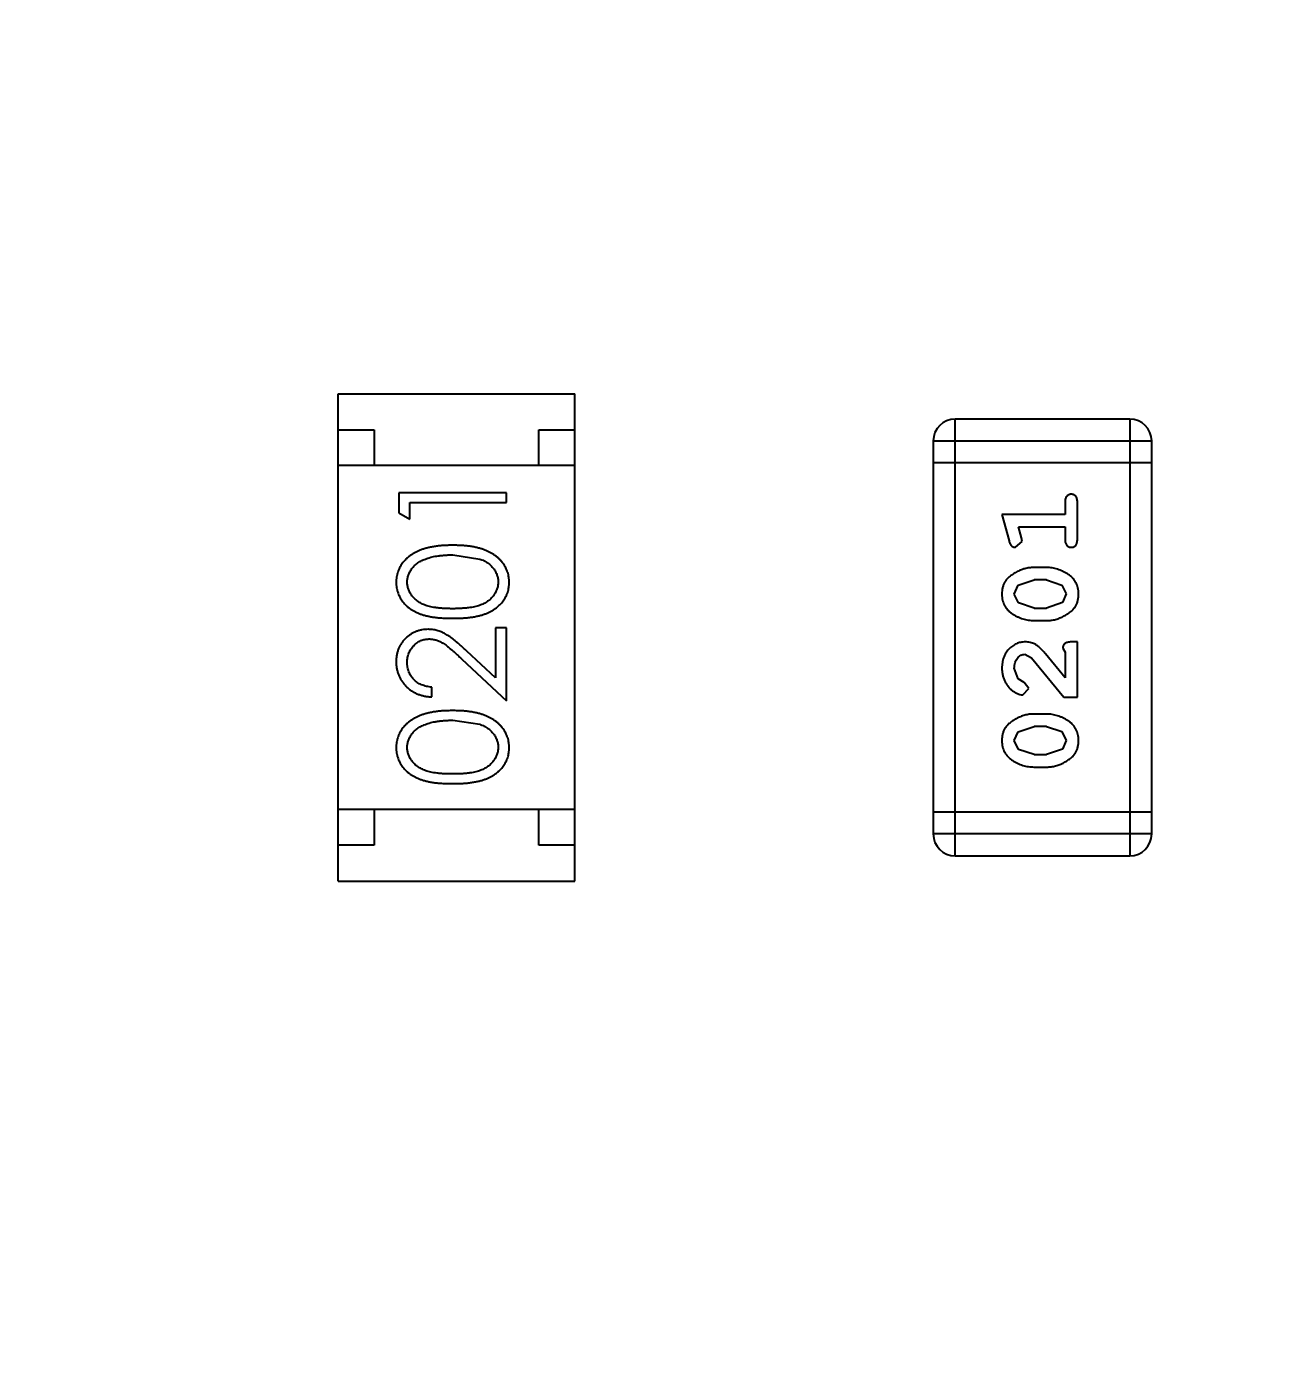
# Model space of a CAD drawing. Header units: millimetres. Extents: x -1 to 131, y 28 to 94.
# Drawn here: x 104.829 to 106.555, y 46.655 to 48.512 of the extents above; entities that cross this region are included whole.
import ezdxf

# ---------------------------------------------------------------- set-up
doc = ezdxf.new("R2010")
doc.units = ezdxf.units.MM
doc.header["$LTSCALE"] = 1.21
doc.header["$MEASUREMENT"] = 0
doc.header["$PDMODE"] = 3
doc.header["$PDSIZE"] = 0.3125
doc.layers.get('0').update_dxf_attribs({"linetype": 'CONTINUOUS'})
doc.layers.get('DEFPOINTS').update_dxf_attribs({"linetype": 'CONTINUOUS'})
doc.layers.add('Dim', color=3, linetype='CONTINUOUS', lineweight=25)
doc.styles.get("Standard").update_dxf_attribs({"font": 'txt', "width": 0.8})
doc.dimstyles.get("Standard").update_dxf_attribs({"dimtxt": 0.15625, "dimasz": 0.1875, "dimexe": 0.125, "dimexo": 0.0625, "dimgap": 0.09, "dimtad": 0, "dimtih": 1, "dimtoh": 1, "dimzin": 4, "dimdsep": 46, "dimtxsty": 'Standard', "dimblk": '_FILLED', "dimblk1": '_FILLED', "dimblk2": '_FILLED', "dimcen": 0.09, "dimazin": 1, "dimtp": 0.01, "dimtm": 0.01, "dimtfac": 1, "dimtofl": 0, "dimtmove": 0, "dimatfit": 3, "dimldrblk": '_FILLED', "dimfxl": 1, "dimtolj": 1, "dimtzin": 4, "dimarcsym": 0})

# ---------------------------------------------------------------- blocks, each defined once
blk = doc.blocks.new('_FILLED')
at = {"color": 0, "linetype": 'ByBlock'}
blk.add_solid([(0, 0), (-1, 0.1667), (-1, -0.1667)], dxfattribs=at)
blk = doc.blocks.new('*D30')
at = {"color": 0, "linetype": 'ByBlock', "lineweight": -2}
for p, q in [((101.1223, 58.6652), (87.6348, 58.6652)), ((87.7598, 58.6652), (87.7598, 44.6313)), ((87.7598, 27.6174), (87.7598, 41.6513)), ((106.4921, 27.6174), (87.6348, 27.6174))]:
    blk.add_line(p, q, dxfattribs=at)
at = {"layer": 'DEFPOINTS', "color": 0, "linetype": 'ByBlock'}
for p in [(101.1848, 58.6652), (106.5546, 27.6174)]:
    blk.add_point(p, dxfattribs=at)
at = {"color": 0, "linetype": 'ByBlock', "lineweight": -2}
for p, rotation in [((87.7598, 58.6652), 90), ((87.7598, 27.6174), 270)]:
    blk.add_blockref('_FILLED', p, dxfattribs=dict(at, rotation=rotation))
at = {"color": 0, "linetype": 'ByBlock', "lineweight": -2, "insert": (87.7598, 43.1413), "char_height": 1, "attachment_point": 5, "rotation": 90}
blk.add_mtext('\\A1;31.05', dxfattribs=at)

msp = doc.modelspace()

# ---------------------------------------------------------------- linework, layer by layer
at = {"color": 7, "linetype": 'Continuous'}
for p, q in [((105.2635, 47.3197), (105.2635, 47.9997)), ((105.2635, 47.9997), (105.5935, 47.9997)), ((105.5935, 47.3197), (105.5935, 47.9997)), ((106.1244, 47.355), (106.1244, 47.9646)), ((106.3682, 47.9646), (106.1244, 47.9646)), ((106.3682, 47.9646), (106.3682, 47.355)), ((105.2635, 47.9497), (105.3135, 47.9497)), ((105.3135, 47.9497), (105.3135, 47.8997)), ((105.5435, 47.8997), (105.5435, 47.9497)), ((105.5435, 47.9497), (105.5935, 47.9497)), ((106.0939, 47.9341), (106.0939, 47.3855)), ((106.0939, 47.9341), (106.3987, 47.9341)), ((106.3987, 47.3855), (106.3987, 47.9341)), ((106.3987, 47.9036), (106.0939, 47.9036)), ((105.5935, 47.8997), (105.2635, 47.8997)), ((105.3483, 47.8615), (105.3483, 47.8337)), ((105.4983, 47.8615), (105.3483, 47.8615)), ((105.3637, 47.8249), (105.3637, 47.848)), ((105.3637, 47.848), (105.4983, 47.848)), ((105.4983, 47.848), (105.4983, 47.8615)), ((106.2778, 47.8486), (106.2778, 47.8313)), ((106.2951, 47.7967), (106.2951, 47.8486)), ((105.3483, 47.8337), (105.3637, 47.8249)), ((106.1897, 47.8313), (106.1996, 47.7947)), ((106.2778, 47.8313), (106.1897, 47.8313)), ((106.217, 47.7989), (106.2128, 47.814)), ((106.2128, 47.814), (106.2778, 47.814)), ((106.2778, 47.814), (106.2778, 47.7967)), ((106.2087, 47.7856), (106.218, 47.7935)), ((106.218, 47.7935), (106.217, 47.7989)), ((105.4233, 47.7749), (105.461, 47.7692)), ((106.252, 47.7573), (106.2343, 47.7573)), ((106.2123, 47.7325), (106.2346, 47.74)), ((106.2518, 47.74), (106.2346, 47.74)), ((106.2518, 47.74), (106.2735, 47.7328)), ((106.207, 47.7203), (106.2123, 47.7325)), ((106.2128, 47.7079), (106.207, 47.7203)), ((106.2735, 47.7328), (106.2793, 47.7205)), ((106.2793, 47.7205), (106.2741, 47.7083)), ((106.2346, 47.7007), (106.2128, 47.7079)), ((106.2346, 47.7007), (106.2518, 47.7007)), ((106.2741, 47.7083), (106.2518, 47.7007)), ((106.2343, 47.6834), (106.252, 47.6834)), ((105.4829, 47.673), (105.4829, 47.6032)), ((105.4983, 47.673), (105.4829, 47.673)), ((105.4983, 47.5711), (105.4983, 47.673)), ((106.2746, 47.6448), (106.2778, 47.6393)), ((106.2951, 47.6535), (106.2872, 47.6535)), ((106.2951, 47.5764), (106.2951, 47.6535)), ((105.4362, 47.6293), (105.4983, 47.5711)), ((105.4829, 47.6032), (105.4428, 47.6407)), ((106.2215, 47.6362), (106.2312, 47.6314)), ((106.2312, 47.6314), (106.2762, 47.5764)), ((106.2778, 47.6032), (106.2507, 47.6367)), ((106.2778, 47.6393), (106.2778, 47.6032)), ((106.2124, 47.6018), (106.207, 47.6167)), ((105.3944, 47.5769), (105.3944, 47.5903)), ((106.2209, 47.5969), (106.2124, 47.6018)), ((106.219, 47.5796), (106.2274, 47.5884)), ((106.2274, 47.5884), (106.2209, 47.5969)), ((106.2762, 47.5764), (106.2951, 47.5764)), ((106.252, 47.5528), (106.2343, 47.5528)), ((105.4233, 47.5442), (105.461, 47.5385)), ((106.2123, 47.5279), (106.2346, 47.5355)), ((106.2518, 47.5355), (106.2346, 47.5355)), ((106.2518, 47.5355), (106.2735, 47.5283)), ((106.207, 47.5158), (106.2123, 47.5279)), ((106.2128, 47.5034), (106.207, 47.5158)), ((106.2735, 47.5283), (106.2793, 47.516)), ((106.2793, 47.516), (106.2741, 47.5038)), ((106.2346, 47.4962), (106.2128, 47.5034)), ((106.2346, 47.4962), (106.2518, 47.4962)), ((106.2741, 47.5038), (106.2518, 47.4962)), ((106.2343, 47.4789), (106.252, 47.4789)), ((105.5935, 47.4197), (105.2635, 47.4197)), ((105.3135, 47.4197), (105.3135, 47.3697)), ((105.5435, 47.3697), (105.5435, 47.4197)), ((106.3987, 47.4159), (106.0939, 47.4159)), ((106.3987, 47.3855), (106.0939, 47.3855)), ((105.3135, 47.3697), (105.2635, 47.3697)), ((105.5935, 47.3697), (105.5435, 47.3697)), ((106.1244, 47.355), (106.3682, 47.355)), ((105.2635, 47.3197), (105.5935, 47.3197))]:
    msp.add_line(p, q, dxfattribs=at)
for centre, start, end in [((106.1244, 47.9341), 90, 180), ((106.3682, 47.9341), 0, 90), ((106.1244, 47.3855), 180, 270), ((106.3682, 47.3855), 270, 0)]:
    msp.add_arc(centre, 0.0305, start, end, dxfattribs=at)
for points, knots in [([(106.2864, 47.8596), (106.2858, 47.8595), (106.2846, 47.8595), (106.283, 47.859), (106.2815, 47.8581), (106.2801, 47.857), (106.279, 47.8554), (106.2783, 47.8535), (106.2778, 47.8511), (106.2778, 47.8495), (106.2778, 47.8486)], [0, 0, 0, 0, 0.11517, 0.223509, 0.328254, 0.438012, 0.553651, 0.682263, 0.830856, 1, 1, 1, 1]), ([(106.2951, 47.8486), (106.2951, 47.8495), (106.295, 47.8511), (106.2945, 47.8535), (106.2938, 47.8554), (106.2927, 47.857), (106.2914, 47.8581), (106.2899, 47.859), (106.2882, 47.8595), (106.287, 47.8595), (106.2864, 47.8596)], [0, 0, 0, 0, 0.169012, 0.317488, 0.445429, 0.560977, 0.67065, 0.776666, 0.88492, 1, 1, 1, 1]), ([(106.1996, 47.7947), (106.1998, 47.7938), (106.2003, 47.7923), (106.2011, 47.7902), (106.202, 47.7886), (106.2031, 47.7874), (106.2043, 47.7866), (106.2056, 47.786), (106.2071, 47.7857), (106.2082, 47.7857), (106.2087, 47.7856)], [0, 0, 0, 0, 0.187321, 0.344927, 0.475328, 0.579604, 0.674244, 0.773631, 0.882025, 1, 1, 1, 1]), ([(106.2778, 47.7967), (106.2778, 47.7958), (106.2778, 47.7941), (106.2783, 47.7917), (106.2791, 47.7898), (106.2801, 47.7882), (106.2815, 47.7871), (106.283, 47.7862), (106.2846, 47.7857), (106.2858, 47.7857), (106.2864, 47.7856)], [0, 0, 0, 0, 0.169102, 0.317658, 0.446239, 0.563118, 0.671828, 0.776546, 0.884858, 1, 1, 1, 1]), ([(106.2864, 47.7856), (106.287, 47.7857), (106.2882, 47.7857), (106.2899, 47.7862), (106.2914, 47.7871), (106.2928, 47.7882), (106.2938, 47.7898), (106.2945, 47.7918), (106.295, 47.7941), (106.2951, 47.7958), (106.2951, 47.7967)], [0, 0, 0, 0, 0.115051, 0.223278, 0.329269, 0.437893, 0.554681, 0.682591, 0.83103, 1, 1, 1, 1]), ([(105.4233, 47.7884), (105.421, 47.7884), (105.4165, 47.7883), (105.41, 47.788), (105.4038, 47.7875), (105.3979, 47.7867), (105.3924, 47.7858), (105.3873, 47.7846), (105.3826, 47.7832), (105.3781, 47.7816), (105.3741, 47.7798), (105.3702, 47.7779), (105.3667, 47.7758), (105.3634, 47.7735), (105.3603, 47.7711), (105.3576, 47.7685), (105.355, 47.7658), (105.3528, 47.7629), (105.3508, 47.76), (105.3491, 47.7569), (105.3476, 47.7537), (105.3465, 47.7504), (105.3455, 47.7471), (105.3449, 47.7437), (105.3445, 47.7402), (105.3444, 47.7378), (105.3444, 47.7366)], [0, 0, 0, 0, 0.065278, 0.127205, 0.186168, 0.241675, 0.294115, 0.343609, 0.390387, 0.434463, 0.476646, 0.517002, 0.555936, 0.593716, 0.630057, 0.665601, 0.700745, 0.734917, 0.768681, 0.802087, 0.834849, 0.867433, 0.900138, 0.932806, 0.966212, 1, 1, 1, 1]), ([(105.3598, 47.7371), (105.3599, 47.7387), (105.3601, 47.742), (105.3613, 47.7468), (105.3635, 47.7515), (105.3658, 47.7553), (105.3681, 47.7581), (105.3701, 47.7602), (105.3723, 47.7621), (105.3748, 47.7639), (105.3775, 47.7656), (105.3804, 47.7672), (105.3836, 47.7686), (105.387, 47.7699), (105.3907, 47.7711), (105.3946, 47.7722), (105.3988, 47.773), (105.4032, 47.7737), (105.4079, 47.7742), (105.4128, 47.7747), (105.4179, 47.7749), (105.4215, 47.7749), (105.4233, 47.7749)], [0, 0, 0, 0, 0.059689, 0.119507, 0.181075, 0.246162, 0.279894, 0.314468, 0.350403, 0.387474, 0.426147, 0.466624, 0.508745, 0.553328, 0.600058, 0.649177, 0.700552, 0.754894, 0.811825, 0.871514, 0.934319, 1, 1, 1, 1]), ([(105.5021, 47.7366), (105.5021, 47.7378), (105.5021, 47.7402), (105.5016, 47.7437), (105.501, 47.7471), (105.5, 47.7505), (105.4988, 47.7537), (105.4974, 47.7569), (105.4956, 47.76), (105.4936, 47.763), (105.4914, 47.7659), (105.4888, 47.7687), (105.4861, 47.7713), (105.483, 47.7737), (105.4797, 47.7759), (105.4762, 47.778), (105.4724, 47.7799), (105.4683, 47.7817), (105.4639, 47.7833), (105.4592, 47.7846), (105.4541, 47.7858), (105.4486, 47.7868), (105.4428, 47.7875), (105.4366, 47.788), (105.4301, 47.7883), (105.4256, 47.7884), (105.4233, 47.7884)], [0, 0, 0, 0, 0.033824, 0.067298, 0.10028, 0.133019, 0.165736, 0.198792, 0.232372, 0.266409, 0.301016, 0.336196, 0.371972, 0.408574, 0.446394, 0.485225, 0.525372, 0.567224, 0.611081, 0.65775, 0.70702, 0.759235, 0.814484, 0.873227, 0.934937, 1, 1, 1, 1]), ([(105.461, 47.7692), (105.462, 47.7689), (105.4641, 47.7681), (105.467, 47.7668), (105.4697, 47.7653), (105.4723, 47.7637), (105.4746, 47.762), (105.4767, 47.7601), (105.4786, 47.7581), (105.4809, 47.7553), (105.4832, 47.7516), (105.4852, 47.7469), (105.4865, 47.742), (105.4867, 47.7387), (105.4867, 47.7371)], [0, 0, 0, 0, 0.075949, 0.148549, 0.218996, 0.286119, 0.351826, 0.416074, 0.478265, 0.540325, 0.660405, 0.774606, 0.887187, 1, 1, 1, 1]), ([(106.2343, 47.7573), (106.2332, 47.7573), (106.2311, 47.7573), (106.2279, 47.757), (106.2247, 47.7564), (106.2216, 47.7558), (106.2186, 47.7548), (106.2156, 47.7537), (106.2126, 47.7524), (106.2097, 47.7509), (106.207, 47.7493), (106.2044, 47.7477), (106.2021, 47.7461), (106.2, 47.7444), (106.1982, 47.7427), (106.1965, 47.741), (106.1951, 47.7392), (106.1935, 47.7369), (106.1919, 47.7337), (106.1906, 47.7295), (106.1898, 47.725), (106.1897, 47.7218), (106.1897, 47.7202)], [0, 0, 0, 0, 0.049855, 0.099516, 0.148482, 0.19758, 0.246804, 0.296268, 0.346517, 0.397047, 0.446826, 0.49336, 0.537801, 0.579207, 0.617974, 0.654833, 0.689171, 0.722088, 0.786392, 0.853518, 0.924186, 1, 1, 1, 1]), ([(106.2967, 47.7204), (106.2966, 47.7219), (106.2965, 47.7247), (106.2958, 47.7288), (106.2947, 47.7326), (106.2931, 47.7362), (106.2911, 47.7395), (106.2886, 47.7426), (106.2856, 47.7454), (106.2822, 47.7478), (106.2786, 47.75), (106.275, 47.752), (106.2712, 47.7536), (106.2675, 47.755), (106.2637, 47.756), (106.2598, 47.7568), (106.256, 47.7572), (106.2533, 47.7573), (106.252, 47.7573)], [0, 0, 0, 0, 0.067217, 0.131051, 0.19272, 0.252824, 0.312745, 0.373449, 0.436041, 0.501494, 0.567761, 0.632087, 0.695096, 0.757109, 0.817993, 0.878657, 0.939311, 1, 1, 1, 1]), ([(105.3444, 47.7366), (105.3444, 47.7354), (105.3445, 47.7331), (105.3449, 47.7296), (105.3455, 47.7263), (105.3465, 47.723), (105.3476, 47.7198), (105.3491, 47.7167), (105.3508, 47.7136), (105.3528, 47.7107), (105.355, 47.7079), (105.3574, 47.7052), (105.3602, 47.7027), (105.3631, 47.7004), (105.3663, 47.6983), (105.3698, 47.6962), (105.3735, 47.6944), (105.3774, 47.6927), (105.3817, 47.6913), (105.3864, 47.69), (105.3916, 47.6889), (105.3971, 47.688), (105.4031, 47.6873), (105.4094, 47.6868), (105.4163, 47.6865), (105.4209, 47.6865), (105.4233, 47.6865)], [0, 0, 0, 0, 0.033742, 0.066533, 0.099153, 0.13154, 0.164087, 0.196563, 0.229707, 0.263315, 0.297504, 0.331686, 0.366482, 0.4021, 0.438958, 0.476748, 0.515985, 0.556589, 0.599519, 0.645765, 0.695487, 0.748721, 0.805687, 0.866754, 0.931405, 1, 1, 1, 1]), ([(105.4233, 47.6999), (105.4213, 47.6999), (105.4173, 47.6999), (105.4117, 47.7002), (105.4064, 47.7005), (105.4015, 47.7011), (105.397, 47.7017), (105.3928, 47.7025), (105.3891, 47.7034), (105.3857, 47.7045), (105.3826, 47.7057), (105.3796, 47.7071), (105.3769, 47.7086), (105.3744, 47.7102), (105.3721, 47.712), (105.37, 47.7139), (105.368, 47.7159), (105.3658, 47.7187), (105.3634, 47.7225), (105.3613, 47.7272), (105.3601, 47.7321), (105.3599, 47.7354), (105.3598, 47.7371)], [0, 0, 0, 0, 0.073302, 0.142286, 0.206253, 0.266017, 0.321612, 0.372532, 0.419497, 0.462398, 0.502825, 0.541489, 0.579034, 0.615143, 0.650298, 0.684912, 0.718701, 0.752189, 0.817245, 0.879117, 0.939613, 1, 1, 1, 1]), ([(105.4867, 47.7371), (105.4866, 47.7354), (105.4865, 47.7321), (105.4852, 47.7272), (105.4831, 47.7225), (105.4807, 47.7187), (105.4784, 47.7159), (105.4765, 47.7138), (105.4744, 47.7119), (105.472, 47.7102), (105.4695, 47.7085), (105.4668, 47.7071), (105.4639, 47.7057), (105.4608, 47.7045), (105.4574, 47.7034), (105.4536, 47.7024), (105.4495, 47.7017), (105.445, 47.701), (105.4401, 47.7006), (105.4348, 47.7002), (105.4292, 47.6999), (105.4253, 47.6999), (105.4233, 47.6999)], [0, 0, 0, 0, 0.060034, 0.120278, 0.182348, 0.247919, 0.281641, 0.315701, 0.350322, 0.385703, 0.421819, 0.459196, 0.497866, 0.538301, 0.58121, 0.628183, 0.679403, 0.734699, 0.794074, 0.858416, 0.927049, 1, 1, 1, 1]), ([(105.4233, 47.6865), (105.4257, 47.6865), (105.4304, 47.6865), (105.4371, 47.6868), (105.4435, 47.6873), (105.4494, 47.688), (105.4549, 47.6889), (105.4601, 47.69), (105.4648, 47.6913), (105.4692, 47.6928), (105.4732, 47.6945), (105.4769, 47.6964), (105.4803, 47.6984), (105.4835, 47.7006), (105.4865, 47.7029), (105.4892, 47.7053), (105.4917, 47.708), (105.4939, 47.7108), (105.4958, 47.7137), (105.4975, 47.7167), (105.4989, 47.7198), (105.5001, 47.723), (105.501, 47.7263), (105.5016, 47.7296), (105.5021, 47.7331), (105.5021, 47.7354), (105.5021, 47.7366)], [0, 0, 0, 0, 0.068113, 0.132564, 0.193427, 0.250218, 0.303569, 0.353576, 0.400235, 0.443586, 0.484619, 0.524292, 0.56238, 0.599049, 0.63494, 0.669782, 0.704009, 0.737842, 0.771098, 0.803896, 0.836415, 0.868639, 0.900715, 0.933378, 0.966213, 1, 1, 1, 1]), ([(106.1897, 47.7202), (106.1897, 47.7187), (106.1898, 47.7159), (106.1905, 47.7119), (106.1916, 47.708), (106.1932, 47.7044), (106.1953, 47.7011), (106.1978, 47.6981), (106.2008, 47.6953), (106.2041, 47.6928), (106.2077, 47.6906), (106.2114, 47.6887), (106.2151, 47.6871), (106.2189, 47.6857), (106.2227, 47.6847), (106.2265, 47.6839), (106.2304, 47.6835), (106.233, 47.6834), (106.2343, 47.6834)], [0, 0, 0, 0, 0.06692, 0.130834, 0.19258, 0.252759, 0.312631, 0.373411, 0.436359, 0.501894, 0.568244, 0.632472, 0.69556, 0.757163, 0.818592, 0.878885, 0.939235, 1, 1, 1, 1]), ([(106.252, 47.6834), (106.2531, 47.6834), (106.2552, 47.6834), (106.2584, 47.6838), (106.2615, 47.6842), (106.2646, 47.6849), (106.2677, 47.6858), (106.2707, 47.6869), (106.2736, 47.6882), (106.2765, 47.6897), (106.2793, 47.6912), (106.2818, 47.6929), (106.2841, 47.6945), (106.2862, 47.6962), (106.2881, 47.6979), (106.2897, 47.6996), (106.2912, 47.7013), (106.2928, 47.7037), (106.2944, 47.7068), (106.2957, 47.711), (106.2965, 47.7156), (106.2966, 47.7188), (106.2967, 47.7204)], [0, 0, 0, 0, 0.049886, 0.09882, 0.148132, 0.19689, 0.246038, 0.295176, 0.345305, 0.395692, 0.445312, 0.491875, 0.535813, 0.577009, 0.616081, 0.652689, 0.687585, 0.720206, 0.785062, 0.85223, 0.923759, 1, 1, 1, 1]), ([(105.389, 47.6711), (105.3875, 47.671), (105.3846, 47.671), (105.3803, 47.6704), (105.3761, 47.6694), (105.3721, 47.668), (105.3683, 47.6662), (105.3646, 47.6641), (105.361, 47.6615), (105.3577, 47.6586), (105.3545, 47.6554), (105.3519, 47.6518), (105.3495, 47.6481), (105.3476, 47.6441), (105.3462, 47.6399), (105.3452, 47.6354), (105.3445, 47.6306), (105.3445, 47.6274), (105.3444, 47.6258)], [0, 0, 0, 0, 0.06271, 0.123347, 0.183401, 0.242828, 0.302097, 0.36242, 0.423725, 0.487032, 0.550491, 0.612709, 0.674265, 0.73617, 0.799211, 0.863483, 0.930525, 1, 1, 1, 1]), ([(105.4428, 47.6407), (105.4413, 47.6422), (105.4383, 47.6449), (105.434, 47.6489), (105.4298, 47.6524), (105.426, 47.6556), (105.4223, 47.6585), (105.4189, 47.661), (105.4158, 47.6631), (105.412, 47.6654), (105.4072, 47.6677), (105.4013, 47.6696), (105.3952, 47.6709), (105.3911, 47.671), (105.389, 47.6711)], [0, 0, 0, 0, 0.09953, 0.192079, 0.277712, 0.357454, 0.429648, 0.495771, 0.555538, 0.608657, 0.707578, 0.804328, 0.901298, 1, 1, 1, 1]), ([(105.3598, 47.6251), (105.3598, 47.6262), (105.3599, 47.6284), (105.3603, 47.6316), (105.361, 47.6347), (105.362, 47.6377), (105.3633, 47.6405), (105.3648, 47.6432), (105.3667, 47.6458), (105.3688, 47.6482), (105.371, 47.6504), (105.3735, 47.6523), (105.376, 47.654), (105.3786, 47.6553), (105.3814, 47.6564), (105.3842, 47.6571), (105.3872, 47.6575), (105.3892, 47.6576), (105.3902, 47.6576)], [0, 0, 0, 0, 0.068027, 0.133505, 0.19695, 0.26027, 0.322741, 0.384982, 0.448465, 0.513424, 0.578224, 0.640011, 0.700094, 0.760067, 0.819012, 0.877878, 0.938035, 1, 1, 1, 1]), ([(105.3902, 47.6576), (105.3918, 47.6576), (105.3951, 47.6574), (105.3999, 47.6564), (105.4045, 47.6547), (105.4083, 47.6527), (105.4114, 47.6507), (105.4141, 47.6488), (105.4171, 47.6464), (105.4203, 47.6438), (105.4239, 47.6407), (105.4277, 47.6372), (105.4319, 47.6334), (105.4347, 47.6307), (105.4362, 47.6293)], [0, 0, 0, 0, 0.088014, 0.174976, 0.2638, 0.355443, 0.406413, 0.465519, 0.533076, 0.609353, 0.693899, 0.787171, 0.889197, 1, 1, 1, 1]), ([(106.2224, 47.6535), (106.2213, 47.6535), (106.2191, 47.6534), (106.2159, 47.6529), (106.2128, 47.6521), (106.2098, 47.651), (106.207, 47.6495), (106.2042, 47.6477), (106.2017, 47.6456), (106.1992, 47.6432), (106.197, 47.6406), (106.195, 47.6377), (106.1934, 47.6347), (106.192, 47.6315), (106.191, 47.6281), (106.1902, 47.6245), (106.1898, 47.6207), (106.1897, 47.6181), (106.1897, 47.6168)], [0, 0, 0, 0, 0.060981, 0.120256, 0.178148, 0.236115, 0.293993, 0.352864, 0.413358, 0.476056, 0.539296, 0.602396, 0.665116, 0.728325, 0.792919, 0.859317, 0.928302, 1, 1, 1, 1]), ([(106.2507, 47.6367), (106.25, 47.6376), (106.2485, 47.6393), (106.2463, 47.6417), (106.2441, 47.6438), (106.2422, 47.6457), (106.2403, 47.6473), (106.2385, 47.6486), (106.2369, 47.6497), (106.2348, 47.6509), (106.2323, 47.6519), (106.2291, 47.6528), (106.2258, 47.6534), (106.2236, 47.6535), (106.2224, 47.6535)], [0, 0, 0, 0, 0.103002, 0.197728, 0.285279, 0.365235, 0.437224, 0.502446, 0.560545, 0.611446, 0.707576, 0.80349, 0.900532, 1, 1, 1, 1]), ([(106.2872, 47.6535), (106.2861, 47.6535), (106.2842, 47.6534), (106.2815, 47.653), (106.2792, 47.6523), (106.2775, 47.6513), (106.2762, 47.6499), (106.2753, 47.6484), (106.2747, 47.6467), (106.2747, 47.6455), (106.2746, 47.6448)], [0, 0, 0, 0, 0.1844, 0.34094, 0.473574, 0.586824, 0.690029, 0.789175, 0.890445, 1, 1, 1, 1]), ([(105.3444, 47.6258), (105.3445, 47.6241), (105.3445, 47.6208), (105.3452, 47.616), (105.3463, 47.6113), (105.3478, 47.6069), (105.3499, 47.6027), (105.3523, 47.5987), (105.3551, 47.5949), (105.3584, 47.5913), (105.362, 47.588), (105.3659, 47.5852), (105.3701, 47.5827), (105.3745, 47.5807), (105.3791, 47.5791), (105.384, 47.5779), (105.3891, 47.5771), (105.3926, 47.5769), (105.3944, 47.5769)], [0, 0, 0, 0, 0.06445, 0.126725, 0.187421, 0.247417, 0.306749, 0.366595, 0.427749, 0.490235, 0.553031, 0.614805, 0.676505, 0.738096, 0.801021, 0.864897, 0.931209, 1, 1, 1, 1]), ([(105.3944, 47.5903), (105.3931, 47.5904), (105.3905, 47.5907), (105.3867, 47.5914), (105.3832, 47.5924), (105.3798, 47.5936), (105.3767, 47.5951), (105.3739, 47.5969), (105.3712, 47.5989), (105.3689, 47.6011), (105.3667, 47.6036), (105.3649, 47.6062), (105.3633, 47.609), (105.362, 47.6119), (105.361, 47.615), (105.3603, 47.6182), (105.3599, 47.6216), (105.3598, 47.6239), (105.3598, 47.6251)], [0, 0, 0, 0, 0.073648, 0.143686, 0.210962, 0.275557, 0.338064, 0.399311, 0.4594, 0.51934, 0.579024, 0.637809, 0.695959, 0.754122, 0.813113, 0.873453, 0.935561, 1, 1, 1, 1]), ([(106.207, 47.6167), (106.207, 47.6181), (106.2071, 47.6208), (106.208, 47.6246), (106.2093, 47.628), (106.2113, 47.6309), (106.2135, 47.6332), (106.216, 47.6349), (106.2187, 47.636), (106.2206, 47.6361), (106.2215, 47.6362)], [0, 0, 0, 0, 0.156344, 0.299348, 0.4327, 0.561, 0.682299, 0.791883, 0.89611, 1, 1, 1, 1]), ([(106.1897, 47.6168), (106.1897, 47.6151), (106.1899, 47.6118), (106.1907, 47.6068), (106.1921, 47.6021), (106.1941, 47.5976), (106.1966, 47.5934), (106.1994, 47.5898), (106.2027, 47.5867), (106.2062, 47.5841), (106.2098, 47.5822), (106.2131, 47.5807), (106.2162, 47.5798), (106.2181, 47.5796), (106.219, 47.5796)], [0, 0, 0, 0, 0.098286, 0.193983, 0.289056, 0.384352, 0.477435, 0.566197, 0.652355, 0.737986, 0.818188, 0.887401, 0.94802, 1, 1, 1, 1]), ([(105.4233, 47.5576), (105.421, 47.5576), (105.4165, 47.5575), (105.41, 47.5573), (105.4038, 47.5567), (105.3979, 47.556), (105.3924, 47.555), (105.3873, 47.5539), (105.3826, 47.5524), (105.3781, 47.5509), (105.3741, 47.549), (105.3702, 47.5471), (105.3667, 47.545), (105.3634, 47.5428), (105.3603, 47.5403), (105.3576, 47.5378), (105.355, 47.5351), (105.3528, 47.5322), (105.3508, 47.5292), (105.3491, 47.5261), (105.3476, 47.5229), (105.3465, 47.5197), (105.3455, 47.5163), (105.3449, 47.5129), (105.3445, 47.5094), (105.3444, 47.507), (105.3444, 47.5058)], [0, 0, 0, 0, 0.065278, 0.127205, 0.186168, 0.241675, 0.294115, 0.343609, 0.390387, 0.434463, 0.476646, 0.517002, 0.555936, 0.593716, 0.630057, 0.665601, 0.700745, 0.734917, 0.768681, 0.802087, 0.834849, 0.867433, 0.900138, 0.932806, 0.966212, 1, 1, 1, 1]), ([(105.5021, 47.5058), (105.5021, 47.507), (105.5021, 47.5094), (105.5016, 47.5129), (105.501, 47.5164), (105.5, 47.5197), (105.4988, 47.523), (105.4974, 47.5262), (105.4956, 47.5293), (105.4936, 47.5323), (105.4914, 47.5352), (105.4888, 47.5379), (105.4861, 47.5405), (105.483, 47.5429), (105.4797, 47.5452), (105.4762, 47.5472), (105.4724, 47.5492), (105.4683, 47.5509), (105.4639, 47.5525), (105.4592, 47.5539), (105.4541, 47.555), (105.4486, 47.556), (105.4428, 47.5567), (105.4366, 47.5573), (105.4301, 47.5575), (105.4256, 47.5576), (105.4233, 47.5576)], [0, 0, 0, 0, 0.033824, 0.067298, 0.10028, 0.133019, 0.165736, 0.198792, 0.232372, 0.266409, 0.301016, 0.336196, 0.371972, 0.408574, 0.446394, 0.485225, 0.525372, 0.567224, 0.611081, 0.65775, 0.70702, 0.759235, 0.814484, 0.873227, 0.934937, 1, 1, 1, 1]), ([(106.2343, 47.5528), (106.2332, 47.5528), (106.2311, 47.5528), (106.2279, 47.5525), (106.2247, 47.5519), (106.2216, 47.5513), (106.2186, 47.5503), (106.2156, 47.5492), (106.2126, 47.5479), (106.2097, 47.5464), (106.207, 47.5448), (106.2044, 47.5432), (106.2021, 47.5415), (106.2, 47.5399), (106.1982, 47.5382), (106.1965, 47.5365), (106.1951, 47.5347), (106.1935, 47.5324), (106.1919, 47.5292), (106.1906, 47.525), (106.1898, 47.5205), (106.1897, 47.5173), (106.1897, 47.5157)], [0, 0, 0, 0, 0.049855, 0.099516, 0.148482, 0.19758, 0.246804, 0.296268, 0.346517, 0.397047, 0.446826, 0.49336, 0.537801, 0.579207, 0.617974, 0.654833, 0.689171, 0.722088, 0.786392, 0.853518, 0.924186, 1, 1, 1, 1]), ([(106.2967, 47.5159), (106.2966, 47.5174), (106.2965, 47.5202), (106.2958, 47.5243), (106.2947, 47.5281), (106.2931, 47.5317), (106.2911, 47.535), (106.2886, 47.5381), (106.2856, 47.5409), (106.2822, 47.5433), (106.2786, 47.5455), (106.275, 47.5475), (106.2712, 47.5491), (106.2675, 47.5505), (106.2637, 47.5515), (106.2598, 47.5523), (106.256, 47.5527), (106.2533, 47.5528), (106.252, 47.5528)], [0, 0, 0, 0, 0.067217, 0.131051, 0.19272, 0.252824, 0.312745, 0.373449, 0.436041, 0.501494, 0.567761, 0.632087, 0.695096, 0.757109, 0.817993, 0.878657, 0.939311, 1, 1, 1, 1]), ([(105.3598, 47.5063), (105.3599, 47.5079), (105.3601, 47.5112), (105.3613, 47.5161), (105.3635, 47.5207), (105.3658, 47.5245), (105.3681, 47.5274), (105.3701, 47.5294), (105.3723, 47.5314), (105.3748, 47.5332), (105.3775, 47.5348), (105.3804, 47.5364), (105.3836, 47.5378), (105.387, 47.5392), (105.3907, 47.5403), (105.3946, 47.5414), (105.3988, 47.5422), (105.4032, 47.543), (105.4079, 47.5435), (105.4128, 47.5439), (105.4179, 47.5441), (105.4215, 47.5441), (105.4233, 47.5442)], [0, 0, 0, 0, 0.059689, 0.119507, 0.181075, 0.246162, 0.279894, 0.314468, 0.350403, 0.387474, 0.426147, 0.466624, 0.508745, 0.553328, 0.600058, 0.649177, 0.700552, 0.754894, 0.811825, 0.871514, 0.934319, 1, 1, 1, 1]), ([(105.461, 47.5385), (105.462, 47.5381), (105.4641, 47.5373), (105.467, 47.536), (105.4697, 47.5345), (105.4723, 47.5329), (105.4746, 47.5312), (105.4767, 47.5293), (105.4786, 47.5273), (105.4809, 47.5245), (105.4832, 47.5208), (105.4852, 47.5161), (105.4865, 47.5113), (105.4867, 47.508), (105.4867, 47.5063)], [0, 0, 0, 0, 0.075949, 0.148549, 0.218996, 0.286119, 0.351826, 0.416074, 0.478265, 0.540325, 0.660405, 0.774606, 0.887187, 1, 1, 1, 1]), ([(106.1897, 47.5157), (106.1897, 47.5142), (106.1898, 47.5114), (106.1905, 47.5073), (106.1916, 47.5035), (106.1932, 47.4999), (106.1953, 47.4966), (106.1978, 47.4936), (106.2008, 47.4908), (106.2041, 47.4883), (106.2077, 47.4861), (106.2114, 47.4842), (106.2151, 47.4825), (106.2189, 47.4812), (106.2227, 47.4802), (106.2265, 47.4794), (106.2304, 47.479), (106.233, 47.4789), (106.2343, 47.4789)], [0, 0, 0, 0, 0.06692, 0.130834, 0.19258, 0.252759, 0.312631, 0.373411, 0.436359, 0.501894, 0.568244, 0.632472, 0.69556, 0.757163, 0.818592, 0.878885, 0.939235, 1, 1, 1, 1]), ([(106.252, 47.4789), (106.2531, 47.4789), (106.2552, 47.4789), (106.2584, 47.4792), (106.2615, 47.4797), (106.2646, 47.4804), (106.2677, 47.4813), (106.2707, 47.4824), (106.2736, 47.4837), (106.2765, 47.4852), (106.2793, 47.4867), (106.2818, 47.4884), (106.2841, 47.49), (106.2862, 47.4917), (106.2881, 47.4934), (106.2897, 47.495), (106.2912, 47.4968), (106.2928, 47.4991), (106.2944, 47.5023), (106.2957, 47.5065), (106.2965, 47.5111), (106.2966, 47.5143), (106.2967, 47.5159)], [0, 0, 0, 0, 0.049886, 0.09882, 0.148132, 0.19689, 0.246038, 0.295176, 0.345305, 0.395692, 0.445312, 0.491875, 0.535813, 0.577009, 0.616081, 0.652689, 0.687585, 0.720206, 0.785062, 0.85223, 0.923759, 1, 1, 1, 1]), ([(105.3444, 47.5058), (105.3444, 47.5047), (105.3445, 47.5023), (105.3449, 47.4989), (105.3455, 47.4955), (105.3465, 47.4922), (105.3476, 47.489), (105.3491, 47.4859), (105.3508, 47.4829), (105.3528, 47.4799), (105.355, 47.4771), (105.3574, 47.4744), (105.3602, 47.472), (105.3631, 47.4696), (105.3663, 47.4675), (105.3698, 47.4655), (105.3735, 47.4636), (105.3774, 47.462), (105.3817, 47.4605), (105.3864, 47.4592), (105.3916, 47.4581), (105.3971, 47.4572), (105.4031, 47.4565), (105.4094, 47.456), (105.4163, 47.4557), (105.4209, 47.4557), (105.4233, 47.4557)], [0, 0, 0, 0, 0.033742, 0.066533, 0.099153, 0.13154, 0.164087, 0.196563, 0.229707, 0.263315, 0.297504, 0.331686, 0.366482, 0.4021, 0.438958, 0.476748, 0.515985, 0.556589, 0.599519, 0.645765, 0.695487, 0.748721, 0.805687, 0.866754, 0.931405, 1, 1, 1, 1]), ([(105.4233, 47.4692), (105.4213, 47.4692), (105.4173, 47.4692), (105.4117, 47.4694), (105.4064, 47.4698), (105.4015, 47.4703), (105.397, 47.4709), (105.3928, 47.4717), (105.3891, 47.4726), (105.3857, 47.4737), (105.3826, 47.475), (105.3796, 47.4763), (105.3769, 47.4778), (105.3744, 47.4795), (105.3721, 47.4812), (105.37, 47.4831), (105.368, 47.4851), (105.3658, 47.488), (105.3634, 47.4917), (105.3613, 47.4964), (105.3601, 47.5013), (105.3599, 47.5046), (105.3598, 47.5063)], [0, 0, 0, 0, 0.073302, 0.142286, 0.206253, 0.266017, 0.321612, 0.372532, 0.419497, 0.462398, 0.502825, 0.541489, 0.579034, 0.615143, 0.650298, 0.684912, 0.718701, 0.752189, 0.817245, 0.879117, 0.939613, 1, 1, 1, 1]), ([(105.4867, 47.5063), (105.4866, 47.5046), (105.4865, 47.5013), (105.4852, 47.4965), (105.4831, 47.4917), (105.4807, 47.488), (105.4784, 47.4851), (105.4765, 47.4831), (105.4744, 47.4812), (105.472, 47.4794), (105.4695, 47.4778), (105.4668, 47.4763), (105.4639, 47.4749), (105.4608, 47.4737), (105.4574, 47.4726), (105.4536, 47.4717), (105.4495, 47.4709), (105.445, 47.4702), (105.4401, 47.4698), (105.4348, 47.4694), (105.4292, 47.4692), (105.4253, 47.4692), (105.4233, 47.4692)], [0, 0, 0, 0, 0.060034, 0.120278, 0.182348, 0.247919, 0.281641, 0.315701, 0.350322, 0.385703, 0.421819, 0.459196, 0.497866, 0.538301, 0.58121, 0.628183, 0.679403, 0.734699, 0.794074, 0.858416, 0.927049, 1, 1, 1, 1]), ([(105.4233, 47.4557), (105.4257, 47.4557), (105.4304, 47.4557), (105.4371, 47.456), (105.4435, 47.4565), (105.4494, 47.4573), (105.4549, 47.4582), (105.4601, 47.4592), (105.4648, 47.4605), (105.4692, 47.4621), (105.4732, 47.4638), (105.4769, 47.4656), (105.4803, 47.4676), (105.4835, 47.4698), (105.4865, 47.4721), (105.4892, 47.4746), (105.4917, 47.4772), (105.4939, 47.48), (105.4958, 47.4829), (105.4975, 47.486), (105.4989, 47.489), (105.5001, 47.4923), (105.501, 47.4955), (105.5016, 47.4989), (105.5021, 47.5023), (105.5021, 47.5047), (105.5021, 47.5058)], [0, 0, 0, 0, 0.068113, 0.132564, 0.193427, 0.250218, 0.303569, 0.353576, 0.400235, 0.443586, 0.484619, 0.524292, 0.56238, 0.599049, 0.63494, 0.669782, 0.704009, 0.737842, 0.771098, 0.803896, 0.836415, 0.868639, 0.900715, 0.933378, 0.966213, 1, 1, 1, 1])]:
    msp.add_open_spline(points, degree=3, knots=knots, dxfattribs=at)

# ---------------------------------------------------------------- dimensions: what is measured, and where the dimension line sits
at = {"layer": 'Dim'}
dim = msp.add_linear_dim(base=(87.7598, 58.6652), p1=(106.5546, 27.6174), p2=(101.1848, 58.6652), angle=90, dimstyle='Standard', override={"dimtxt": 1, "dimasz": 1, "dimtih": 0, "dimtoh": 0, "dimzin": 0, "dimcen": 0.198, "dimadec": 0, "dimazin": 0, "dimtp": 0, "dimtm": 0, "dimtdec": 4, "dimtzin": 0}, dxfattribs=at)
dim.commit()
dim.dimension.update_dxf_attribs({"geometry": '*D30', "text_midpoint": (87.7598, 43.1413)})

doc.saveas('drawing.dxf')
